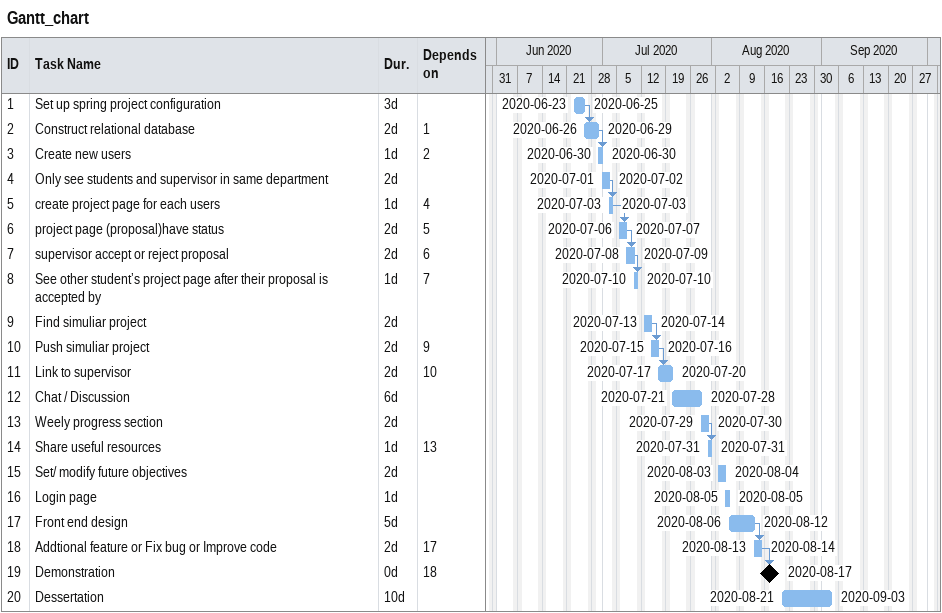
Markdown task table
Gantt_chart

| ID | Task | Duration | Start | Finish | Predecessors |
|---|---|---|---|---|---|
| 1 | Set up spring project configuration | 3d | 2020-06-23 | 2020-06-25 |  |
| 2 | Construct relational database | 2d | 2020-06-26 | 2020-06-29 | 1 |
| 3 | Create new users | 1d | 2020-06-30 | 2020-06-30 | 2 |
| 4 | Only see students and supervisor in same department | 2d | 2020-07-01 | 2020-07-02 |  |
| 5 | create project page for each users | 1d | 2020-07-03 | 2020-07-03 | 4 |
| 6 | project page (proposal)have status | 2d | 2020-07-06 | 2020-07-07 | 5 |
| 7 | supervisor accept or reject proposal | 2d | 2020-07-08 | 2020-07-09 | 6 |
| 8 | See other student’s project page after their proposal is accepted by | 1d | 2020-07-10 | 2020-07-10 | 7 |
| 9 | Find simuliar project | 2d | 2020-07-13 | 2020-07-14 |  |
| 10 | Push simuliar project | 2d | 2020-07-15 | 2020-07-16 | 9 |
| 11 | Link to supervisor | 2d | 2020-07-17 | 2020-07-20 | 10 |
| 12 | Chat / Discussion | 6d | 2020-07-21 | 2020-07-28 |  |
| 13 | Weely progress section | 2d | 2020-07-29 | 2020-07-30 |  |
| 14 | Share useful resources | 1d | 2020-07-31 | 2020-07-31 | 13 |
| 15 | Set/ modify future objectives | 2d | 2020-08-03 | 2020-08-04 |  |
| 16 | Login page | 1d | 2020-08-05 | 2020-08-05 |  |
| 17 | Front end design | 5d | 2020-08-06 | 2020-08-12 |  |
| 18 | Addtional feature or Fix bug or Improve code | 2d | 2020-08-13 | 2020-08-14 | 17 |
| 19 | Demonstration | 0d | 2020-08-17 | 2020-08-17 | 18 |
| 20 | Dessertation | 10d | 2020-08-21 | 2020-09-03 |  |
